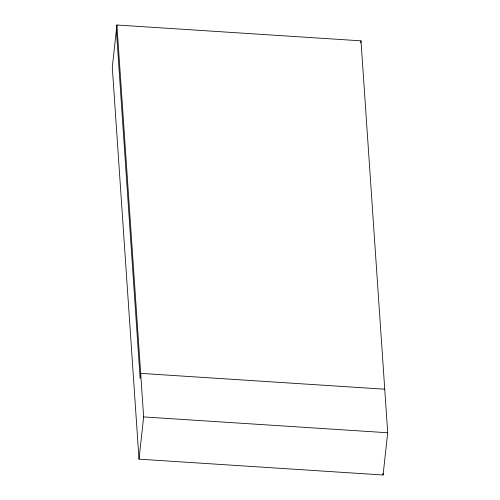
<?xml version="1.0" encoding="UTF-8"?>
<svg xmlns="http://www.w3.org/2000/svg" width="500" height="500" viewBox="0 0 500 500"><rect width="100%" height="100%" fill="white"/><g stroke="black" fill="none" stroke-linecap="round" stroke-linejoin="round"><path stroke-width="0.75" d="M116.925 25L112.287 67.244L139.006 459.162L383.075 475L387.713 432.756L360.994 40.838L116.925 25L143.644 416.919L139.006 459.162M360.763 42.969L360.994 40.838M384.744 389.212L140.675 373.375L140.125 378.344L116.375 29.969M143.644 416.919L387.713 432.756M382.969 473.444L383.075 475"/></g></svg>
